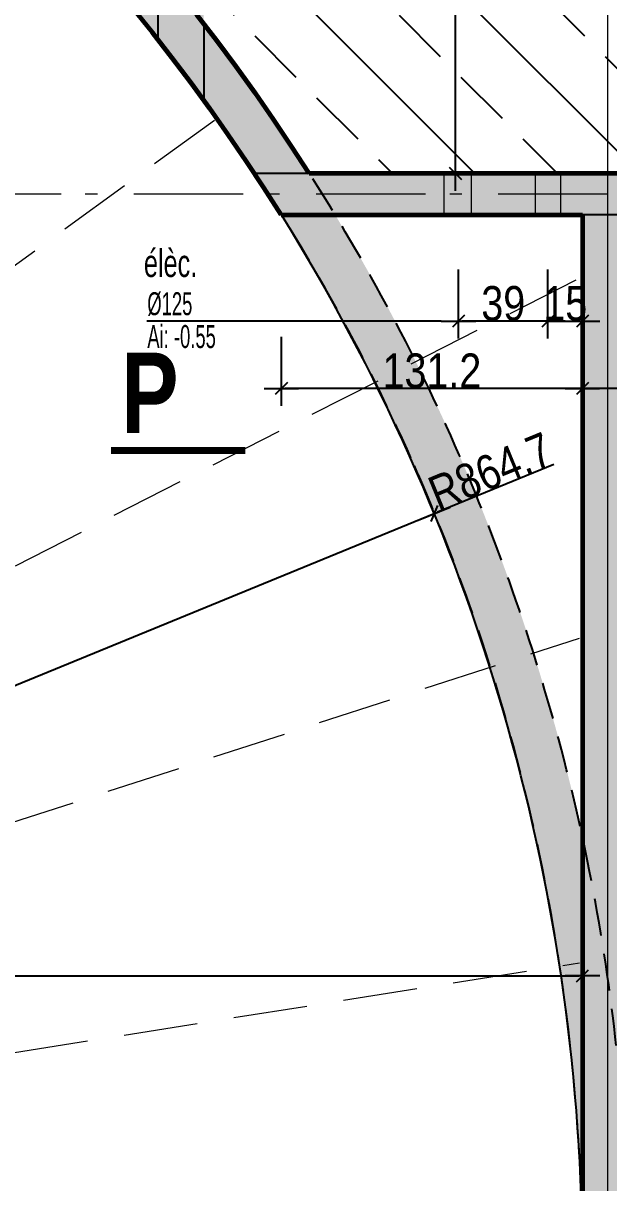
# Model space of a CAD drawing. Header units: centimetres. Extents: x 13865 to 22908, y -23237 to -19037.
# Drawn here: x 18605 to 18860, y -21755 to -21251 of the extents above; entities that cross this region are included whole.
import ezdxf
from ezdxf.enums import TextEntityAlignment as Align

# ---------------------------------------------------------------- set-up
doc = ezdxf.new("R2010")
doc.units = ezdxf.units.CM
doc.header["$LTSCALE"] = 25.4
doc.header["$PDMODE"] = 1
doc.header["$PDSIZE"] = -2
for name, pattern in [('CACHEX2', [19.049999999999997, 12.7, -6.35]), ('Style de ligne -6', [1.0416400000000001, 0.625, -0.20828, 0.06943000000000005, -0.13893]), ('TIRETPTX2', [50.8, 25.4, -12.7, 0, -12.7])]:
    doc.linetypes.add(name, pattern=pattern)
for name, color, linetype in [('01_cote_gen', 4, 'Continuous'), ('01_linteaux', 2, 'Continuous'), ('01_murs_sup', 2, 'CACHEX2'), ('01_poch_BN', 9, 'Continuous'), ('01_poch_murs', 253, 'Continuous'), ('01_poch_poteaux', 250, 'Continuous'), ('01_texte', 230, 'Continuous'), ('AA_COTES', 2, 'Continuous')]:
    doc.layers.add(name, color=color, linetype=linetype)
for name, color, linetype, lineweight in [('01_murs_coup', 5, 'Continuous', 60), ('01_résv', 32, 'Continuous', 9), ('01_tram_axes', 2, 'TIRETPTX2', 9), ('B Général', 7, 'Continuous', 5)]:
    doc.layers.add(name, color=color, linetype=linetype, lineweight=lineweight)
doc.styles.add('ARIAL NA', font='ARIALN.TTF')
doc.styles.add('impact', font='impact.ttf')
doc.styles.add('STYLE2', font='ARIALN.TTF')
doc.dimstyles.new('JB50', dxfattribs={"dimscale": 0.1, "dimtxt": 150, "dimasz": 15, "dimexe": 0.1, "dimexo": 0.1, "dimgap": 0.09, "dimtad": 1, "dimdec": 1, "dimdsep": 46, "dimtxsty": 'STYLE2', "dimblk1": 'BOND_G', "dimblk2": 'BOND_D', "dimsah": 1, "dimcen": 1.5, "dimdle": 0.01, "dimse1": 1, "dimse2": 1, "dimclrd": 4, "dimclre": 2, "dimclrt": 6, "dimazin": 2, "dimtfac": 2.333333333333333, "dimtdec": 1, "dimtix": 1, "dimtmove": 2, "dimatfit": 3, "dimldrblk": 'BOND_G', "dimfxl": 1, "dimtolj": 1, "dimtzin": 0, "dimarcsym": 0})
pattern_1 = [(135, (17488.85624464917, -11291.84429465532), (-11.22532015133644, 8.881784197001252e-16), [7.9375, -7.9375])]

# ---------------------------------------------------------------- blocks, each defined once
blk = doc.blocks.new('BOND_G')
at = {"layer": 'AA_COTES', "color": 0}
for p, q in [((0, -5), (0, 14.99999999999999)), ((5, 0), (-5, 0)), ((1.767766952966312, 1.767766952966312), (-1.767766952966426, -1.767766952966426))]:
    blk.add_line(p, q, dxfattribs=at)
blk = doc.blocks.new('BOND_D')
at = {"layer": 'AA_COTES', "color": 0}
for p, q in [((0, 5), (0, -15)), ((5, 0), (-5, 0)), ((-1.767766952966312, -1.767766952966312), (1.767766952966426, 1.767766952966426))]:
    blk.add_line(p, q, dxfattribs=at)
blk = doc.blocks.new('*D146')
at = {"layer": '01_cote_gen', "color": 4, "lineweight": -2, "transparency": 16777216}
blk.add_line((18793.28011736654, -21314.5987292355), (18793.28011736654, -21139.59872248654), dxfattribs=at)
at = {"layer": 'Defpoints', "color": 0, "transparency": 16777216}
for p in [(18793.28011736654, -21138.09872248654), (18796.62512411464, -21138.09872248654), (18796.62512411464, -21316.0987292355)]:
    blk.add_point(p, dxfattribs=at)
at = {"layer": '01_cote_gen', "color": 4, "lineweight": -2, "transparency": 16777216, "xscale": 1.5, "yscale": 1.5, "zscale": 1.5}
for name, p, rotation in [('BOND_D', (18793.28011736654, -21138.09872248654), 90), ('BOND_G', (18793.28011736654, -21316.0987292355), 270)]:
    blk.add_blockref(name, p, dxfattribs=dict(at, rotation=rotation))
at = {"layer": '01_cote_gen', "color": 6, "transparency": 16777216, "insert": (18785.61252255071, -21227.09872586101), "char_height": 15, "attachment_point": 5, "rotation": 90, "style": 'STYLE2'}
blk.add_mtext('\\A1;178', dxfattribs=at)
blk = doc.blocks.new('*D655')
at = {"layer": '01_cote_gen', "color": 4, "lineweight": -2, "transparency": 16777216}
for p, q in [((18836.04499481617, -21442.7277754951), (18785.35291399245, -21463.50642721011)), ((17983.83584281905, -21792.04776532289), (18783.96498711433, -21464.07533755543))]:
    blk.add_line(p, q, dxfattribs=at)
at = {"layer": 'Defpoints', "color": 0, "transparency": 16777216}
for p in [(18783.96498711433, -21464.07533755543), (17983.83584281905, -21792.04776532289)]:
    blk.add_point(p, dxfattribs=at)
at = {"layer": '01_cote_gen', "color": 4, "lineweight": -2, "transparency": 16777216, "xscale": 1.5, "yscale": 1.5, "zscale": 1.5, "rotation": 202.288692773361}
blk.add_blockref('BOND_D', (18783.96498711433, -21464.07533755543), dxfattribs=at)
at = {"layer": '01_cote_gen', "color": 6, "transparency": 16777216, "insert": (18808.48480183375, -21445.7379388897), "char_height": 15, "attachment_point": 5, "rotation": 22.28869277336099, "style": 'STYLE2'}
blk.add_mtext('\\A1;R864.7', dxfattribs=at)
blk = doc.blocks.new('*D656')
at = {"layer": '01_cote_gen', "color": 4, "lineweight": -2, "transparency": 16777216}
blk.add_line((18847.07642272214, -21409.66142722767), (18718.85833144627, -21409.66142722767), dxfattribs=at)
at = {"layer": 'Defpoints', "color": 0, "transparency": 16777216}
for p in [(18717.35833144627, -21366.95207026113), (18848.57642272214, -21366.95207026113), (18717.35833144627, -21409.66142722767)]:
    blk.add_point(p, dxfattribs=at)
at = {"layer": '01_cote_gen', "color": 4, "lineweight": -2, "transparency": 16777216, "xscale": 1.5, "yscale": 1.5, "zscale": 1.5, "rotation": 180}
blk.add_blockref('BOND_D', (18717.35833144627, -21409.66142722767), dxfattribs=at)
at = {"layer": '01_cote_gen', "color": 4, "lineweight": -2, "transparency": 16777216, "xscale": 1.5, "yscale": 1.5, "zscale": 1.5}
blk.add_blockref('BOND_G', (18848.57642272214, -21409.66142722767), dxfattribs=at)
at = {"layer": '01_cote_gen', "color": 6, "transparency": 16777216, "insert": (18782.96737708421, -21401.99383241184), "char_height": 15, "attachment_point": 5, "style": 'STYLE2'}
blk.add_mtext('\\A1;131.2', dxfattribs=at)
blk = doc.blocks.new('*D657')
at = {"layer": '01_cote_gen', "color": 4, "lineweight": -2, "transparency": 16777216}
blk.add_line((18867.07872151155, -21409.66142722767), (18850.03292678787, -21409.66142722767), dxfattribs=at)
at = {"layer": 'Defpoints', "color": 0, "transparency": 16777216}
for p in [(18848.53292678787, -21366.95207026113), (18868.57872151155, -21366.95206947965), (18848.53292678787, -21409.66142722767)]:
    blk.add_point(p, dxfattribs=at)
at = {"layer": '01_cote_gen', "color": 4, "lineweight": -2, "transparency": 16777216, "xscale": 1.5, "yscale": 1.5, "zscale": 1.5, "rotation": 180}
blk.add_blockref('BOND_D', (18848.53292678787, -21409.66142722767), dxfattribs=at)
at = {"layer": '01_cote_gen', "color": 4, "lineweight": -2, "transparency": 16777216, "xscale": 1.5, "yscale": 1.5, "zscale": 1.5}
blk.add_blockref('BOND_G', (18868.57872151155, -21409.66142722767), dxfattribs=at)
at = {"layer": '01_cote_gen', "color": 6, "transparency": 16777216, "insert": (18883.39372983476, -21401.99383241184), "char_height": 15, "attachment_point": 5, "style": 'STYLE2'}
blk.add_mtext('\\A1;20', dxfattribs=at)
blk = doc.blocks.new('*D785')
at = {"layer": '01_cote_gen', "color": 4, "lineweight": -2, "transparency": 16777216}
for p, q in [((18832.02918752365, -21380.31176137649), (18830.52918752365, -21380.31176137649)), ((18833.52918752365, -21380.31176137649), (18848.57642272214, -21380.31176137649)), ((18850.07642272214, -21380.31176137649), (18851.57642272214, -21380.31176137649))]:
    blk.add_line(p, q, dxfattribs=at)
at = {"layer": 'Defpoints', "color": 0, "transparency": 16777216}
for p in [(18833.52918752365, -21325.09874547979), (18848.57642272214, -21346.04411470214), (18848.57642272214, -21380.31176137649)]:
    blk.add_point(p, dxfattribs=at)
at = {"layer": '01_cote_gen', "color": 4, "lineweight": -2, "transparency": 16777216, "xscale": 1.5, "yscale": 1.5, "zscale": 1.5}
blk.add_blockref('BOND_G', (18833.52918752365, -21380.31176137649), dxfattribs=at)
at = {"layer": '01_cote_gen', "color": 4, "lineweight": -2, "transparency": 16777216, "xscale": 1.5, "yscale": 1.5, "zscale": 1.5, "rotation": 180}
blk.add_blockref('BOND_D', (18848.57642272214, -21380.31176137649), dxfattribs=at)
at = {"layer": '01_cote_gen', "color": 6, "transparency": 16777216, "insert": (18841.0528051229, -21372.64416656066), "char_height": 15, "attachment_point": 5, "style": 'STYLE2'}
blk.add_mtext('\\A1;15', dxfattribs=at)
blk = doc.blocks.new('*D786')
at = {"layer": '01_cote_gen', "color": 4, "lineweight": -2, "transparency": 16777216}
blk.add_line((18832.02918752365, -21380.31176137649), (18796.05309651169, -21380.31176137649), dxfattribs=at)
at = {"layer": 'Defpoints', "color": 0, "transparency": 16777216}
for p in [(18794.55309651169, -21325.09874547979), (18833.52918752365, -21325.09874547979), (18794.55309651169, -21380.31176137649)]:
    blk.add_point(p, dxfattribs=at)
at = {"layer": '01_cote_gen', "color": 4, "lineweight": -2, "transparency": 16777216, "xscale": 1.5, "yscale": 1.5, "zscale": 1.5, "rotation": 180}
blk.add_blockref('BOND_D', (18794.55309651169, -21380.31176137649), dxfattribs=at)
at = {"layer": '01_cote_gen', "color": 4, "lineweight": -2, "transparency": 16777216, "xscale": 1.5, "yscale": 1.5, "zscale": 1.5}
blk.add_blockref('BOND_G', (18833.52918752365, -21380.31176137649), dxfattribs=at)
at = {"layer": '01_cote_gen', "color": 6, "transparency": 16777216, "insert": (18814.04114201768, -21372.64416656066), "char_height": 15, "attachment_point": 5, "style": 'STYLE2'}
blk.add_mtext('\\A1;39', dxfattribs=at)
blk = doc.blocks.new('*D808')
at = {"layer": '01_poch_BN', "color": 4, "lineweight": -2, "transparency": 16777216}
blk.add_line((17678.0592302966, -21665.32132926897), (18847.07642272214, -21665.32132926897), dxfattribs=at)
at = {"layer": 'Defpoints', "color": 0, "transparency": 16777216}
for p in [(18848.57642272214, -21565.00290315403), (18848.57642272214, -21665.32132926897), (17676.5592302966, -21719.5047852457)]:
    blk.add_point(p, dxfattribs=at)
at = {"layer": '01_poch_BN', "color": 4, "lineweight": -2, "transparency": 16777216, "xscale": 1.5, "yscale": 1.5, "zscale": 1.5, "rotation": 180}
blk.add_blockref('BOND_G', (17676.5592302966, -21665.32132926897), dxfattribs=at)
at = {"layer": '01_poch_BN', "color": 4, "lineweight": -2, "transparency": 16777216, "xscale": 1.5, "yscale": 1.5, "zscale": 1.5}
blk.add_blockref('BOND_D', (18848.57642272214, -21665.32132926897), dxfattribs=at)
at = {"layer": '01_poch_BN', "color": 6, "transparency": 16777216, "insert": (18220.44684971099, -21657.78163349817), "char_height": 15, "attachment_point": 5, "style": 'STYLE2'}
blk.add_mtext('\\A1;1172', dxfattribs=at)

msp = doc.modelspace()

# ---------------------------------------------------------------- hatches: boundary and pattern name
at = {"layer": '01_linteaux'}
h = msp.add_hatch(dxfattribs=at)
h.set_pattern_fill('DASH', color=256, scale=2.5, angle=135)
h.set_pattern_definition(pattern_1)
h.paths.add_polyline_path([(19049.65561104904, -19964.11196850082), (18657.57672870481, -19964.11196850082), (18592.52008221684, -19964.11196850082), (18473.13598012581, -19964.11138797179), (18473.13598012581, -19980.11138797179), (18592.52008221684, -19980.11196850082), (18657.57672870481, -19980.11196850082), (19033.65561104904, -19980.11196850082), (19033.65561104904, -20023.70982686056), (19049.65561104904, -20023.70982686056)])
edge = h.paths.add_edge_path()
edge.add_line((18473.13598012581, -19980.11628181332), (18473.13598012581, -19964.10649413024))
edge.add_arc((18516.37344079515, -21208.0813441962), 1244.726036363729, 91.99065690945935, 105.4374049301707)
edge.add_line((18185.04546809099, -20008.26274119594), (18189.92451107834, -20023.51443231453))
edge.add_arc((18516.37344079515, -21208.08134419622), 1228.726036363746, 100.96876842156871, 105.4074106085811, ccw=False)
edge.add_line((18282.57896045721, -20001.80284674976), (18282.57896045722, -20445.77389128277))
edge.add_line((18282.57896045722, -20445.77389128277), (18300.57896045721, -20445.77389128277))
edge.add_line((18300.57896045721, -20445.77389128277), (18300.57896045721, -19998.45313077945))
edge.add_arc((18516.37344079516, -21208.08134419622), 1228.726036363744, 92.01658912154511, 100.11500619332628, ccw=False)
edge = h.paths.add_edge_path()
edge.add_line((18095.30171196056, -20053.75631561267), (18089.79758161998, -20038.73283242962))
edge.add_arc((18516.37344079521, -21208.08134419619), 1244.726036363746, 110.0418623549682, 114.5318347731398)
edge.add_line((17999.56471807008, -20075.71583354293), (17999.56471807008, -20093.32737288531))
edge.add_arc((18516.37344079517, -21208.08134419621), 1228.726036363745, 110.0408287200942, 114.8728105389151, ccw=False)
edge = h.paths.add_edge_path()
edge.add_line((17999.56471807008, -20093.32737288531), (17999.56471807008, -20075.71583354293))
edge.add_arc((18516.37344079516, -21208.08134419621), 1244.726036363738, 114.5318347731374, 132.2435410596627)
edge.add_line((17679.56484060686, -20286.61822922487), (17679.56484060686, -20460.77273942791))
edge.add_line((17679.56484060686, -20460.77273942791), (17999.56471807008, -20460.77273942791))
edge.add_line((17999.56471807008, -20460.77273942791), (17999.56471807008, -20442.77273942791))
edge.add_line((17999.56471807008, -20442.77273942791), (17695.56484060686, -20442.77273942791))
edge.add_line((17695.56484060686, -20442.77273942791), (17695.56484060686, -20293.72861450429))
edge.add_arc((18516.37344079516, -21208.08134419621), 1228.726036363742, 114.87281053891479, 131.9141195546824, ccw=False)
edge = h.paths.add_edge_path()
edge.add_line((18136.61325595887, -20442.77273942791), (17999.56471807008, -20442.77273942791))
edge.add_line((17999.56471807008, -20442.77273942791), (17999.56471807008, -20460.77273942791))
edge.add_line((17999.56471807008, -20460.77273942791), (18118.6132561183, -20460.77273942791))
edge.add_line((18118.6132561183, -20460.77273942791), (18118.6132561183, -20917.20634081467))
edge.add_arc((17983.08115654596, -21792.2680040993), 885.4952651284777, 80.01527817756141, 81.19581832157007, ccw=False)
edge.add_line((18136.6132561183, -20920.1844307155), (18136.6132561183, -20843.04998099052))
edge.add_line((18136.6132561183, -20843.04998099052), (18490.57896041726, -20843.04998099052))
edge.add_line((18490.57896041726, -20843.04998099052), (18490.57896041726, -21066.63183932331))
edge.add_arc((17983.08115654603, -21792.26800409931), 885.4952651284707, 55.03170159053012, 88.93337311105837)
edge.add_line((17999.56471807008, -20906.92617363809), (17999.56471807008, -20926.92971986633))
edge.add_arc((17983.08115654604, -21792.2680040993), 865.4952651284641, -2.2737367544323206e-13, 88.90872238282162, ccw=False)
edge.add_line((18848.5764216745, -21792.26800409931), (18848.5764216745, -21793.4595877695))
edge.add_line((18848.5764216745, -21793.4595877695), (18868.57561993544, -21793.45958776949))
edge.add_arc((17983.08115654605, -21792.26800409931), 885.495265128459, 359.9228988132044, 397.7134231330929)
edge.add_line((18683.57896694804, -21250.59957951935), (18683.57897045186, -20938.09872248654))
edge.add_line((18683.57897045186, -20938.09872248654), (18848.57896396105, -20938.09872248654))
edge.add_line((18848.57896396105, -20938.09872248654), (18848.57896045723, -21138.09872238386))
edge.add_line((18848.57896045723, -21138.09872238386), (18868.57896045723, -21138.09872238386))
edge.add_line((18868.57896045723, -21138.09872238386), (18868.57896045723, -20917.4968720164))
edge.add_line((18868.57896045723, -20917.4968720164), (18848.57896045723, -20917.4968720164))
edge.add_line((18848.57896045723, -20917.4968720164), (18848.57896045723, -20922.09872248653))
edge.add_line((18848.57896045723, -20922.09872248653), (18508.57896041726, -20922.09872248653))
edge.add_line((18508.57896041726, -20922.09872248653), (18508.57896041726, -20652.10388363316))
edge.add_line((18508.57896041726, -20652.10388363316), (18490.57896041726, -20641.71157878774))
edge.add_line((18490.57896041726, -20641.71157878774), (18490.57896041726, -20825.04998083895))
edge.add_line((18490.57896041726, -20825.04998083895), (18136.61325595887, -20825.04998083895))
edge.add_line((18136.61325595887, -20825.04998083895), (18136.61325595887, -20442.77273942791))
edge = h.paths.add_edge_path(flags=16)
edge.add_line((18508.5789639077, -20939.09872248655), (18581.32896361859, -20939.09872248655))
edge.add_line((18581.32896361859, -20939.09872248655), (18581.32896012815, -21118.09871097849))
edge.add_line((18581.32896012815, -21118.09871097849), (18557.18709518273, -21118.09871097849))
edge.add_arc((17983.08115654604, -21792.26800409935), 885.4952651285021, 49.58310368497842, 53.59773383139115)
edge.add_line((18508.57896041726, -21079.55914159551), (18508.5789639077, -20939.09872248655))
h.paths.add_polyline_path([(18514.11424034117, -20947.09872244955), (18567.07896394495, -20947.09872244955), (18525.80900705436, -20963.70980139388), (18514.1142374209, -21074.90155891085)], flags=0)
h.paths.add_polyline_path([(18599.32896008822, -20939.09872248654), (18663.57896690811, -20939.09872248654), (18663.57896694804, -21118.09871097849), (18599.32896044763, -21118.09871097849), (18599.32896012815, -21118.09871097849)], flags=16)
h.paths.add_polyline_path([(18604.32896020801, -20947.09872244955), (18657.29368381179, -20947.09872244955), (18616.0237269212, -20963.70980139388), (18604.32895739769, -21106.86500327961)], flags=0)
edge = h.paths.add_edge_path(flags=16)
edge.add_line((18579.8762641858, -21138.09871097849), (18663.57896694804, -21138.09871097849))
edge.add_line((18663.57896694804, -21138.09871097849), (18663.57896694804, -21225.67768067063))
edge.add_arc((17983.08115654607, -21792.26800409926), 885.4952651284129, 39.78115545620441, 47.62597131947567)
at = {"layer": '01_murs_sup'}
h = msp.add_hatch(dxfattribs=at)
h.set_pattern_fill('DASH', color=256, scale=2.5, angle=135)
h.set_pattern_definition(pattern_1)
edge = h.paths.add_edge_path()
edge.add_line((17999.56471807008, -21473.4595877695), (17999.56471807008, -21493.4595877695))
edge.add_arc((17999.56471807008, -21793.4595877695), 300, 0, 90, ccw=False)
edge.add_line((18299.56471807008, -21793.4595877695), (18319.56230020928, -21793.4595877695))
edge.add_line((18319.56230020928, -21793.4595877695), (18319.56230020928, -21792.21563235643))
edge.add_arc((17999.56471807008, -21793.4595877695), 319.9999999999985, 0.2227299205667671, 90)
h.paths.add_polyline_path([(17999.56471807008, -21473.45958776947), (17699.56484061052, -21473.45958776947), (17699.56484061052, -21406.76800429224), (17679.56484061052, -21406.76800429224), (17679.56484061052, -21473.45958776947), (17552.73437708363, -21473.45958776947), (17552.73437708363, -21493.45958776947), (17999.56471807008, -21493.45958776947)])
h.paths.add_polyline_path([(17419.5343770162, -21473.45958776947), (17138.41031244431, -21473.45958776947), (17042.35305521508, -21793.4595877695), (17059.05836849158, -21793.4595877695), (17149.11204714398, -21493.45958776947), (17419.5343770162, -21493.45958776947)])
h.paths.add_polyline_path([(17999.56471807008, -21925.09872907508), (17831.14008443864, -21925.09872907508), (17831.14008443864, -21945.09872907508), (17894.5343770162, -21945.09872907508), (17894.5343770162, -22085.49872538201), (17912.5343770162, -22085.49872538201), (17912.5343770162, -21945.09872907508), (17999.56471807008, -21945.09872907508)])
edge = h.paths.add_edge_path()
edge.add_line((18319.56230020928, -21793.4595877695), (18299.56230020928, -21793.4595877695))
edge.add_line((18299.56230020928, -21793.4595877695), (18299.56230020928, -21925.09872907508))
edge.add_line((18299.56230020928, -21925.09872907508), (17999.56471807008, -21925.09872907508))
edge.add_line((17999.56471807008, -21925.09872907508), (17999.56471807008, -21945.09872907508))
edge.add_line((17999.56471807008, -21945.09872907508), (18299.56230020928, -21945.09872907508))
edge.add_line((18299.56230020928, -21945.09872907508), (18299.56230020928, -22197.09872424089))
edge.add_line((18299.56230020928, -22197.09872424089), (17999.56471807008, -22197.09872424089))
edge.add_line((17999.56471807008, -22197.09872424089), (17999.56471807008, -22217.09872424089))
edge.add_line((17999.56471807008, -22217.09872424089), (18791.47315845788, -22217.09872424089))
edge.add_arc((17999.56471807011, -21766.76326922701), 910.9999999999645, 330.3743608295093, 342.5367564651805)
edge.add_line((18868.5764216745, -22040.14881931797), (18868.5764216745, -21793.4595877695))
edge.add_line((18868.5764216745, -21793.4595877695), (18848.5764216745, -21793.4595877695))
edge.add_line((18848.5764216745, -21793.4595877695), (18848.5764216745, -22037.05963831604))
edge.add_arc((17999.56471806998, -21766.76326922696), 891.0000000001079, 331.11976773623934, 342.34029917019205, ccw=False)
edge.add_line((18779.75212899004, -22197.09872424089), (18319.56230020928, -22197.09872424089))
edge.add_line((18319.56230020928, -22197.09872424089), (18319.56230020928, -21793.4595877695))
h.paths.add_polyline_path([(17999.56471807008, -22197.09872424089), (17912.5343770162, -22197.09872424089), (17912.5343770162, -22188.69872551687), (17894.5343770162, -22188.69872551687), (17894.5343770162, -22197.09872424089), (17847.21424040861, -22197.09872424089), (17847.21424040861, -22217.09872424089), (17999.56471807008, -22217.09872424089)])
h.paths.add_polyline_path([(16915.52477476671, -22217.20039479263), (17547.70594902265, -22217.09872424089), (17547.70594902265, -22197.09872424088), (16937.89440486717, -22197.09872424089), (17013.53949348406, -21945.09872907508), (17706.53437712947, -21945.09872907508), (17706.53437712947, -22197.09872424089), (17650.90594915751, -22197.09872424089), (17650.90594915751, -22217.09872424089), (17744.01424027374, -22217.09872424089), (17744.01424027374, -22197.09872424089), (17724.53437712947, -22197.09872424089), (17724.53437712947, -21925.09872907508), (17019.54307206088, -21925.09872907508), (17059.05836849158, -21793.4595877695), (17042.35305521508, -21793.4595877695)])
at = {"layer": '01_poch_murs'}
h = msp.add_hatch(dxfattribs=at)
h.set_pattern_fill('ANSI33', color=256, scale=8, angle=90)
h.set_pattern_definition([(135, (0, 0), (-35.92102448427661, -35.92102448427661), []), (135, (2.199529332902202e-15, 35.92104), (-35.92102448427661, -35.92102448427661), [25.4, -12.7])])
h.paths.add_polyline_path([(19033.53491515005, -21040.09872531198), (18998.53491515005, -21040.09872531198), (18998.53491515005, -21035.09872520981), (19033.53491515005, -21035.09872520981), (19033.53491515005, -20955.09872742436), (19013.48830253222, -20955.09872742436), (19013.48830253222, -20935.09872516297), (18998.53491515005, -20935.09872516297), (18998.53491515005, -20930.0987250608), (19033.53491515005, -20930.0987250608), (19033.53491515005, -20890.09872501396), (18998.53491515005, -20890.09872501396), (18998.53491515005, -20885.09872491179), (19033.53491515005, -20885.09872491179), (19033.53491515005, -20825.09872486495), (19013.55559899146, -20825.09872486495), (19013.55559899146, -20805.09872505227), (19003.68130173767, -20805.09872505227), (19003.6813017144, -20805.09907004923), (19003.53491515005, -20805.09906017844), (19003.53491515005, -20809.232699359), (19000.53491515005, -20809.232699359), (19000.53491515005, -20806.76539142945), (18998.53491515005, -20806.76539142945), (18998.53491515005, -20805.09871499416), (18998.56060582785, -20805.09871672647), (18998.56225782564, -20780.59912155427), (19003.68130173767, -20805.09872505227), (18981.73491528491, -20805.09872505227), (19033.53491515004, -20805.09872505227), (19033.53491515005, -20579.09872865827), (19013.65557794377, -20579.09872865827), (19033.53491515005, -20579.09872865827), (19033.53491515005, -20760.59912145211), (19033.53491515005, -20780.59912155427), (19033.53491515005, -20805.25137244609), (18981.60986279456, -20805.09872486495), (18998.56225782564, -20780.59912155427), (18911.59607780891, -20780.59210024144), (18868.57896045722, -20780.60614286711), (18868.57896400163, -20780.59912155427), (18868.62802470078, -20584.34666242028), (18868.57896045722, -20584.34666242028), (18868.57896045722, -20760.59912155427), (18868.57896045722, -20780.59912155427), (18868.57896400163, -21138.09872218677), (18868.5548021236, -20914.4968720164), (18860.53057349485, -20914.4968720164), (18860.53057349485, -21138.09872218676), (18868.57896045722, -21138.09872218676), (18868.57896045722, -20914.4968720164), (18868.5548021236, -20914.4968720164), (18868.57896400165, -21138.09872238386), (18860.53057349485, -21138.09872238386), (18860.53057349485, -21177.09874546283), (18998.53491515004, -21177.09874546283), (18998.53491515004, -21168.09872854476), (19033.53491515005, -21168.09872854476), (19033.53491515005, -21128.09872531198), (18998.53491515005, -21128.09872531198), (18998.53491515005, -21123.09872520981), (19033.53491515005, -21123.09872520981)])
edge = h.paths.add_edge_path()
edge.add_line((18860.53057349485, -21177.09874546283), (18683.57897041128, -21177.09874546283))
edge.add_line((18683.57897041128, -21177.09874546283), (18683.57897041128, -21250.5995839981))
edge.add_arc((17983.08115654602, -21792.26800409932), 885.4952651284837, 32.530157126331176, 37.713422766763074, ccw=False)
edge.add_line((18729.64976440509, -21316.0987292355), (18860.53057349485, -21316.0987292355))
edge.add_line((18860.53057349485, -21316.0987292355), (18860.53057349485, -21177.09874546283))
h.paths.add_polyline_path([(19641.18240813556, -21186.09872854476), (19511.53496457043, -21186.09872854476), (19409.53496443557, -21186.05956992767), (19409.53496443557, -21186.09872854476), (18998.53491515004, -21186.09872854476), (18998.49364388559, -21186.0499722636), (18998.53491515004, -21186.0499722636), (18998.53491515004, -21177.09874546283), (18860.53057349485, -21177.09874546283), (18860.53057349485, -21316.0987292355), (19033.53491502449, -21316.09872875667), (19409.53496443557, -21316.09872875667), (19511.53496457043, -21316.11636146409), (19511.53496457043, -21316.09872875667), (19641.18240813556, -21316.09872875667)])
h.paths.add_polyline_path([(18860.53057349485, -21138.09872238386), (18848.57896045723, -21138.09872238386), (18683.57897041128, -21138.09872248654), (18683.57897041128, -21177.09874546283), (18860.53057349485, -21177.09874546283)])
at = {"layer": '01_poch_murs', "ltscale": 3}
h = msp.add_hatch(color=256, dxfattribs=at)
h.dxf.hatch_style = 1
h.paths.add_polyline_path([(19133.80561103656, -21316.0987292355), (18860.53057349485, -21316.0987292355)], flags=17)
h.paths.add_polyline_path([(19133.80561103656, -21316.0987292355), (18860.53057349485, -21316.0987292355), (18860.53057349485, -21793.45958777231), (18866.51858260006, -21793.45958777233), (18868.57642272214, -21793.45958777231), (18868.57642272214, -21334.0987292355), (18868.57872151155, -21334.09872850736), (18868.73788323266, -21316.0987292355)])
edge = h.paths.add_edge_path()
edge.add_line((18860.53057349485, -21316.0987292355), (18710.19120711928, -21316.0987292355))
edge.add_arc((18713.77476926612, -21320.25618745507), 5.488749995017254, 130.7600191649592, 409.239980835012)
edge.add_line((18717.35833141297, -21316.0987292355), (18848.57642272214, -21316.0987292355))
edge.add_line((18848.57642272214, -21316.0987292355), (18848.57642272214, -21334.09872928884))
edge.add_line((18848.57642272214, -21334.09872928884), (18848.57642272214, -21793.45958777227))
edge.add_line((18848.57642272214, -21793.45958777227), (18860.53057349485, -21793.45958777231))
edge.add_line((18860.53057349485, -21793.45958777231), (18860.53057349485, -21316.0987292355))
edge = h.paths.add_edge_path()
edge.add_line((18860.53057349485, -21316.0987292355), (18729.64976440509, -21316.0987292355))
edge.add_arc((17983.08115654642, -21792.26800409904), 885.4952651279966, 32.5301571263296, 37.71342314154178)
edge.add_line((18683.57896686817, -21250.59957941607), (18663.57896694804, -21225.67768067063))
edge.add_line((18663.57896694804, -21225.67768067063), (18663.57896686817, -21174.80764546283))
edge.add_line((18663.57896686817, -21174.80764546283), (18683.57896686817, -21174.80764546283))
edge.add_line((18683.57896686817, -21174.80764546283), (18663.57896686817, -21174.80764546283))
edge.add_line((18663.57896686817, -21174.80764546283), (18663.57896686817, -21225.67768057471))
edge.add_arc((17983.08115654598, -21792.26800409934), 885.4952651285294, 39.78115546428157, 44.2111891696257)
edge.add_line((18617.78153473834, -21174.80764546283), (18589.56673714322, -21174.80764546283))
edge.add_arc((17594.07893408469, -22146.82160062409), 1391.332848410668, 36.660326877325986, 44.31644858862262, ccw=False)
edge.add_line((18710.19120711928, -21316.0987292355), (18860.53057349485, -21316.0987292355))
at = {"layer": '01_poch_poteaux'}
h = msp.add_hatch(color=256, dxfattribs=at)
h.dxf.hatch_style = 1
h.paths.add_polyline_path([(18683.57896686817, -20939.09872248654), (18663.57897041259, -20939.09872248655), (18663.57897041259, -21118.0987109785), (18663.57896686817, -21138.0987109785), (18663.57897041259, -21138.0987109785), (18663.57897041259, -21177.09874546283), (18683.57896686817, -21177.09874546283)])
h.paths.add_polyline_path([(18683.57896686817, -21177.09874546283), (18663.57897041259, -21177.09874546283), (18663.57897041259, -21225.82255676556, -0.009024877150680203), (18683.57896686817, -21250.75557268183)])
h.paths.add_polyline_path([(18683.57897041128, -21250.75557726597, 0.009024878786561325), (18663.57897041259, -21225.82255676556), (18663.57897041259, -21257.47385745723, -0.009585837003887331), (18683.57897041129, -21283.95228849551)])
h = msp.add_hatch(color=256, dxfattribs=at)
h.dxf.hatch_style = 1
h.paths.add_polyline_path([(18860.53057349485, -21325.09874547979), (18735.31433074524, -21325.09874547979, -0.002980136783959896), (18740.82965053049, -21334.0987292355), (18848.57642272214, -21334.0987292355), (18860.53057349485, -21334.09873338912)])
h.paths.add_polyline_path([(18860.53057349485, -21316.0987292355), (18729.64976440509, -21316.0987292355, -0.00300237670634124), (18735.31433074524, -21325.09874547979), (18860.53057349485, -21325.09874547979)])
h.paths.add_polyline_path([(19033.53491502449, -21316.0987292355), (18860.53057349485, -21316.0987292355), (18860.53057349485, -21325.09874547979), (19033.53491502449, -21325.09874547979)])
h.paths.add_polyline_path([(18729.64976440509, -21316.0987292355), (18705.81546155409, -21316.0987292355, -0.003100604617086532), (18711.6653574183, -21325.09874547979), (18735.31433074524, -21325.09874547979, 0.00300237670634126)])
h.paths.add_polyline_path([(18735.31433074524, -21325.09874547979), (18711.6653574183, -21325.09874547979, -0.003076128313330071), (18717.35833141297, -21334.0987292355), (18740.82965053049, -21334.0987292355, 0.002980136783959836)])

# ---------------------------------------------------------------- linework, layer by layer
at = {"layer": '01_linteaux', "ltscale": 200}
msp.add_arc((17983.83584281905, -21792.04776532288), 864.7384349769478, 0.5603250398065818, 31.97714835044295, dxfattribs=at)
at = {"layer": '01_murs_coup'}
for p, q in [((19140.5350486853, -21316.0987292355), (18729.52916794951, -21316.0987292355)), ((18717.2377354787, -21334.0987292355), (18848.53292678787, -21334.0987292355)), ((18848.53292678787, -21334.0987292355), (18848.53292678787, -21943.09872862745))]:
    msp.add_line(p, q, dxfattribs=at)
at = {"layer": '01_murs_coup', "linetype": 'Continuous', "lineweight": 5}
for p, q in [((18729.64976440509, -21316.0987292355), (19133.90561103656, -21316.0987292355)), ((18729.64976440509, -21316.0987292355), (19133.90561103656, -21316.0987292355)), ((18717.35833141297, -21334.0987292355), (18848.57642272214, -21334.0987292355)), ((18717.35833141297, -21334.0987292355), (18848.57642272214, -21334.0987292355)), ((18848.57642272214, -21334.09872928884), (18717.35833144626, -21334.09872928884)), ((18848.57642272214, -21334.09872928884), (18717.35833144626, -21334.09872928884)), ((18848.57642272214, -21334.0987292355), (18848.57642272214, -22037.05963502537))]:
    msp.add_line(p, q, dxfattribs=at)
at = {"layer": '01_murs_coup'}
for centre, radius, start in [((17982.96056061177, -21792.26800409931), 885.4952651284653, 32.53015712633093), ((17982.96056061176, -21792.26800409931), 865.4952651284699, 31.96305782135957)]:
    msp.add_arc(centre, radius, start, 90, dxfattribs=at)
at = {"layer": '01_murs_coup', "linetype": 'Continuous', "lineweight": 5}
for centre, radius, start, end in [((17983.08115654604, -21792.26800409931), 865.4952651284673, 31.96305782135957, 90), ((17983.08115654603, -21792.26800409931), 865.4952651284699, 31.96305782135957, 89.2338175049183), ((17983.08115654643, -21792.26800409902), 885.4952651279791, 32.53015712633093, 37.71342314145132)]:
    msp.add_arc(centre, radius, start, end, dxfattribs=at)
at = {"layer": '01_murs_sup', "ltscale": 0.05}
for centre, radius, end in [((17983.08115654604, -21792.26800409931), 865.4952651284675, 90), ((17983.08115654603, -21792.26800409931), 885.4952651284699, 37.7134231330349)]:
    msp.add_arc(centre, radius, 0, end, dxfattribs=at)
at = {"layer": '01_poch_murs', "linetype": 'CACHEX2', "lineweight": 5, "ltscale": 0.1}
for p, q in [((18688.21871271505, -21292.92373415758), (18257.08688440906, -21605.96951355065)), ((17997.89402312005, -21794.31084936487), (18847.29150423084, -21361.52121600248)), ((17997.70007966566, -21794.31084936487), (18847.2902630761, -21518.2622650487)), ((18314.33747593204, -21744.06692670291), (18847.28914344699, -21659.65627147949))]:
    msp.add_line(p, q, dxfattribs=at)
at = {"layer": '01_poch_poteaux'}
for p, q in [((18663.57897041259, -21225.67768057471), (18663.57897041259, -21257.47385745722)), ((18683.57897041128, -21250.59957941438), (18683.57897041129, -21283.95228849551)), ((18729.64976440509, -21316.0987292355), (18705.81546155409, -21316.0987292355)), ((19140.64111470247, -21334.14220749637), (18717.2377354782, -21334.09872923471)), ((18868.57872151155, -21334.09873618555), (18848.53292678787, -21334.0987292355))]:
    msp.add_line(p, q, dxfattribs=at)
at = {"layer": '01_résv'}
for points in [[(18788.32605317825, -21316.0987292355), (18800.08054607852, -21316.0987292355), (18800.08054607852, -21334.20443188795), (18788.32605317825, -21334.20443188795)], [(18828.1417943027, -21316.0987292355), (18838.91660019228, -21316.0987292355), (18838.91660019228, -21333.95975140533), (18828.1417943027, -21333.95975140533)]]:
    msp.add_lwpolyline(points, close=True, dxfattribs=at)
for points in [[(18788.32605317825, -21334.0987292355), (18788.32605317825, -21316.0987292355), (18800.78011736654, -21316.0987292355), (18800.78011736654, -21334.0987292355)], [(18828.1417943027, -21334.0987292355), (18828.1417943027, -21316.0987292355), (18838.91660019228, -21316.0987292355), (18838.91660019228, -21333.95975140533)]]:
    msp.add_solid(points, dxfattribs=at)
at = {"layer": '01_texte'}
msp.add_line((18787.05309651169, -21380.31176137649), (18658.6968311043, -21380.31176137649), dxfattribs=at)
at = {"layer": '01_texte', "const_width": 3}
msp.add_lwpolyline([(18701.68875557614, -21436.64801580481), (18643.18834792276, -21436.64801580481)], dxfattribs=at)
at = {"layer": '01_tram_axes', "color": 253, "ltscale": 2}
msp.add_line((18859.53496801397, -22259.7770080739), (18859.53496798684, -19821.61792103983), dxfattribs=at)
at = {"layer": 'B Général', "color": 1, "linetype": 'Style de ligne -6', "lineweight": 13, "ltscale": 3}
msp.add_line((21796.28370788915, -21325.09874547979), (16731.12725835792, -21325.09874547979), dxfattribs=at)

# ---------------------------------------------------------------- texts
at = {"layer": '01_texte'}
for s, height, style, width, p in [('élèc.', 12, 'ARIAL NA', 0.8, (18657.48215047839, -21361.08216228234)), ('%%C125', 10, 'STYLE2', 0.7, (18658.96716688195, -21377.70889922082)), ('Ai: -0.55', 10, 'STYLE2', 0.7, (18658.96716688195, -21392.00901035858))]:
    msp.add_text(s, height=height, dxfattribs=dict(at, style=style, width=width)).set_placement(p)
at = {"layer": '01_texte', "style": 'impact'}
msp.add_text('P', height=35, rotation=5.174543644579057e-08, dxfattribs=at).set_placement((18660.06541646928, -21439.50055984087), align=Align.BOTTOM_CENTER)

# ---------------------------------------------------------------- dimensions: what is measured, and where the dimension line sits
at = {"layer": '01_cote_gen'}
dim = msp.add_linear_dim(base=(18793.28011736654, -21138.09872248654), p1=(18796.62512411464, -21316.0987292355), p2=(18796.62512411464, -21138.09872248654), angle=90, dimstyle='JB50', dxfattribs=at)
dim.commit()
dim.dimension.update_dxf_attribs({"geometry": '*D146', "text_midpoint": (18785.61252255071, -21227.09872586101)})
for base, p1, p2, picture, middle in [((18794.55309651169, -21380.31176137649), (18833.52918752365, -21325.09874547979), (18794.55309651169, -21325.09874547979), '*D786', (18814.04114201768, -21372.64416656066)), ((18848.57642272214, -21380.31176137649), (18833.52918752365, -21325.09874547979), (18848.57642272214, -21346.04411470214), '*D785', (18841.0528051229, -21372.64416656066)), ((18717.35833144627, -21409.66142722767), (18848.57642272214, -21366.95207026113), (18717.35833144627, -21366.95207026113), '*D656', (18782.96737708421, -21401.99383241184))]:
    dim = msp.add_linear_dim(base=base, p1=p1, p2=p2, dimstyle='JB50', dxfattribs=at)
    dim.commit()
    dim.dimension.update_dxf_attribs({"geometry": picture, "text_midpoint": middle})
dim = msp.add_linear_dim(base=(18848.53292678787, -21409.66142722767), p1=(18868.57872151155, -21366.95206947965), p2=(18848.53292678787, -21366.95207026113), dimstyle='JB50', dxfattribs=at)
dim.commit()
dim.dimension.update_dxf_attribs({"geometry": '*D657', "text_midpoint": (18883.39372983476, -21401.99383241184), "dimtype": 160})
dim = msp.add_radius_dim(center=(17983.83584281905, -21792.04776532289), mpoint=(18783.96498711433, -21464.07533755543), dimstyle='JB50', dxfattribs=at)
dim.commit()
dim.dimension.update_dxf_attribs({"geometry": '*D655', "text_midpoint": (18808.48480183375, -21445.7379388897)})
at = {"layer": '01_poch_BN'}
dim = msp.add_linear_dim(base=(18848.57642272214, -21665.32132926897), p1=(17676.5592302966, -21719.5047852457), p2=(18848.57642272214, -21565.00290315403), dimstyle='JB50', dxfattribs=at)
dim.commit()
dim.dimension.update_dxf_attribs({"geometry": '*D808', "text_midpoint": (18220.44684971099, -21657.78163349817), "dimtype": 160})

doc.saveas('drawing.dxf')
